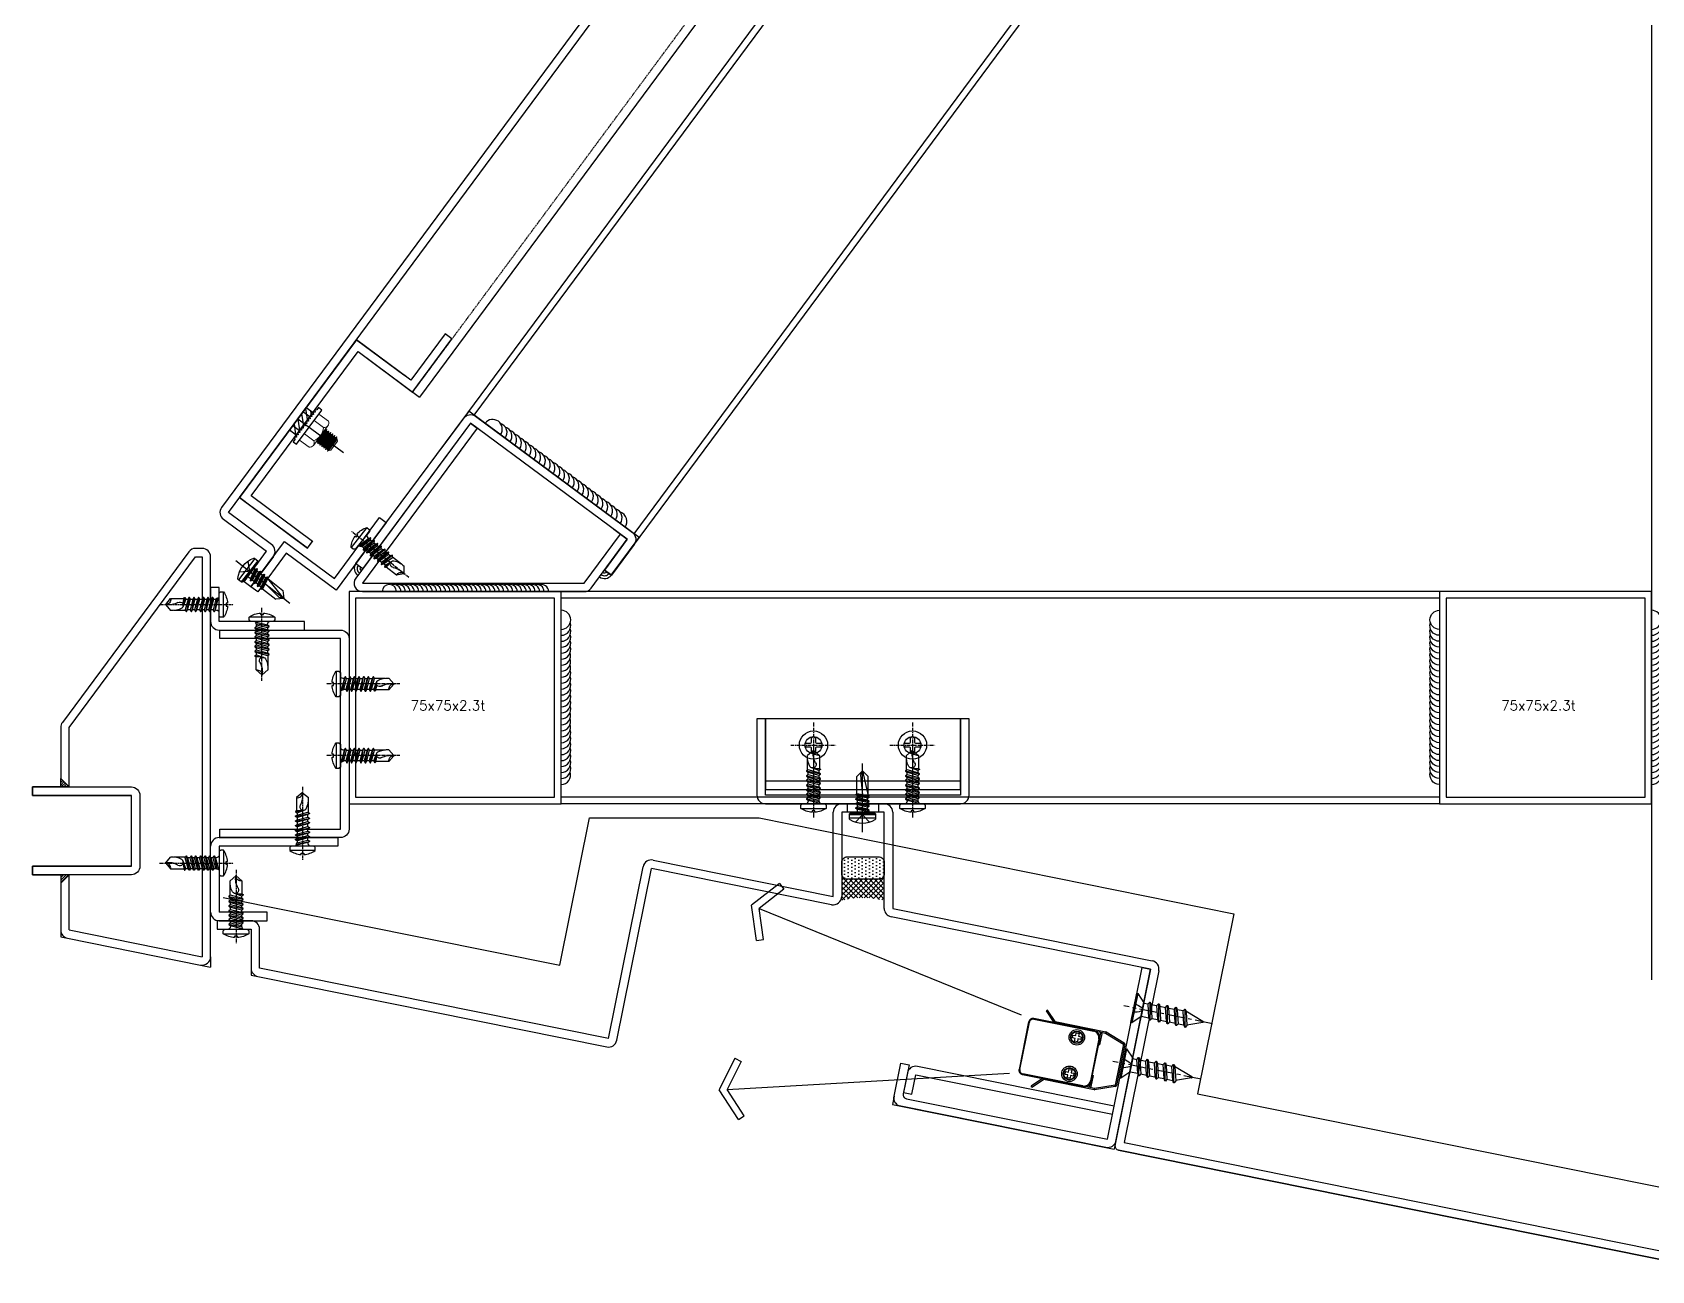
# Model space of a CAD drawing. Extents: x -3378 to 102197, y -3799 to 48702.
# Drawn here: x 83302 to 83874, y 23923 to 24360 of the extents above; entities that cross this region are included whole.
import ezdxf

# ---------------------------------------------------------------- set-up
doc = ezdxf.new("R2010")
doc.units = 0
doc.linetypes.add('CENTER', pattern=[2, 1.25, -0.25, 0.25, -0.25])
doc.linetypes.add('HIDDEN', pattern=[0.375, 0.25, -0.125])
for name, color, linetype in [('11', 11, 'Continuous'), ('24WELD', 55, 'Continuous'), ('3', 3, 'Continuous'), ('4', 4, 'Continuous'), ('6', 6, 'Continuous'), ('7-ALU-0', 4, 'Continuous'), ('ARR', 6, 'Continuous'), ('BCM-DIM', 54, 'Continuous'), ('BCM-draft', 252, 'Continuous'), ('BCM-EXT', 2, 'Continuous'), ('BCM-SIL', 8, 'Continuous'), ('CENTER', 4, 'CENTER'), ('CL', 14, 'CENTER'), ('GM_SECT_15', 15, 'Continuous'), ('LAYER3', 165, 'Continuous'), ('螺絲 固定五金 FASTENERS', 124, 'Continuous'), ('螺絲、螺栓', 4, 'Continuous'), ('視覺模型鋁擠型暫替', 4, 'Continuous'), ('視覺模型鋁擠型暫替-RefEdit0', 4, 'Continuous'), ('金屬面材 METAL PANEL', 2, 'Continuous')]:
    doc.layers.add(name, color=color, linetype=linetype)
doc.layers.add('12', color=3, linetype='Continuous', lineweight=9)
doc.layers.add('不顯示', color=254, linetype='Continuous', plot=False)
doc.styles.add('DIM', font='simplex.shx', dxfattribs={"bigfont": 'chineset.shx'})
pattern_1 = [(45, (-80769.971, -992257.95374), (-0.44194173824, 0.44194173824), [])]

# ---------------------------------------------------------------- blocks, each defined once
blk = doc.blocks.new('A$C19CB1797')
at = {"layer": 'BCM-SIL'}
for p, q in [((8.28, 24.29, 0), (8.28, 0, 0)), ((3.53, 19.39, 0), (13.03, 19.39, 0)), ((3.53, 18.16, 0), (13.03, 18.16, 0)), ((6.49, 17.06, 0), (5.88, 16.71, 0)), ((5.88, 16.71, 0), (10.68, 15.91, 0)), ((5.88, 16.71, 0), (5.88, 16.51, 0)), ((5.88, 16.51, 0), (10.68, 15.72, 0)), ((5.88, 16.51, 0), (6.49, 16.16, 0)), ((6.49, 15.47, 0), (5.88, 15.12, 0)), ((5.88, 15.12, 0), (10.68, 14.32, 0)), ((5.88, 15.12, 0), (5.88, 14.92, 0)), ((5.88, 14.92, 0), (10.68, 14.13, 0)), ((5.88, 14.92, 0), (6.49, 14.57, 0)), ((6.49, 13.88, 0), (5.88, 13.53, 0)), ((5.88, 13.53, 0), (10.68, 12.74, 0)), ((5.88, 13.53, 0), (5.88, 13.33, 0)), ((5.88, 13.33, 0), (10.68, 12.54, 0)), ((5.88, 13.33, 0), (6.49, 12.98, 0)), ((6.49, 12.3, 0), (5.88, 11.94, 0)), ((5.88, 11.94, 0), (10.68, 11.15, 0)), ((5.88, 11.94, 0), (5.88, 11.75, 0)), ((5.88, 11.75, 0), (10.68, 10.95, 0)), ((5.88, 11.75, 0), (6.28, 11.52, 0)), ((8.28, 2.66, 0), (6.28, 11.52, 0)), ((6.28, 11.52, 0), (6.28, 4.66, 0)), ((6.28, 11.52, 0), (10.28, 10.72, 0)), ((6.49, 17.06, 0), (10.07, 16.26, 0)), ((6.49, 16.16, 0), (10.07, 15.36, 0)), ((6.49, 16.16, 0), (6.49, 15.47, 0)), ((6.49, 15.47, 0), (10.07, 14.68, 0)), ((6.49, 14.57, 0), (10.07, 13.78, 0)), ((6.49, 14.57, 0), (6.49, 13.88, 0)), ((6.49, 13.88, 0), (10.07, 13.09, 0)), ((6.49, 12.98, 0), (10.07, 12.19, 0)), ((6.49, 12.98, 0), (6.49, 12.3, 0)), ((6.49, 12.3, 0), (10.07, 11.5, 0)), ((10.07, 17.06, 0), (10.07, 16.26, 0)), ((10.07, 17.06, 0), (10.07, 16.26, 0)), ((10.07, 16.26, 0), (10.68, 15.91, 0)), ((10.68, 15.72, 0), (10.07, 15.36, 0)), ((10.07, 15.36, 0), (10.07, 14.68, 0)), ((10.07, 14.68, 0), (10.68, 14.32, 0)), ((10.68, 14.13, 0), (10.07, 13.78, 0)), ((10.07, 13.78, 0), (10.07, 13.09, 0)), ((10.07, 13.09, 0), (10.68, 12.74, 0)), ((10.68, 12.54, 0), (10.07, 12.19, 0)), ((10.07, 12.19, 0), (10.07, 11.5, 0)), ((10.07, 11.5, 0), (10.68, 11.15, 0)), ((10.68, 15.91, 0), (10.68, 15.72, 0)), ((10.68, 14.32, 0), (10.68, 14.13, 0)), ((10.68, 12.74, 0), (10.68, 12.54, 0)), ((9.03, 4.16, 0), (8.28, 11.12, 0)), ((10.68, 10.95, 0), (10.28, 10.72, 0)), ((10.28, 10.72, 0), (10.28, 4.66, 0)), ((10.68, 11.15, 0), (10.68, 10.95, 0)), ((6.28, 4.66, 0), (8.28, 2.66, 0)), ((8.28, 2.66, 0), (10.28, 4.66, 0)), ((8.28, 2.66, 0), (9.03, 4.16, 0))]:
    blk.add_line(p, q, dxfattribs=at)
at = {"layer": 'BCM-SIL', "elevation": 0}
blk.add_lwpolyline([(12.8, 19.81, 0.297439), (3.75, 19.81, 0.253368), (3.53, 19.39), (3.53, 18.16, 0.414214), (4.03, 17.66), (12.53, 17.66, 0.414214), (13.03, 18.16), (13.03, 19.39, 0.253368)], format="xyb", close=True, dxfattribs=at)
at = {"layer": 'BCM-SIL', "ltscale": 0.1, "elevation": 0}
blk.add_lwpolyline([(5.78, 20.77), (7.8, 18.64, 0.205918), (8.28, 18.43, 0.205918), (8.75, 18.64), (10.78, 20.77)], format="xyb", dxfattribs=at)
at = {"layer": 'BCM-SIL'}
for centre, start, end in [((5.89, 17.06, 0), 0, 90), ((10.67, 17.06, 0), 90, 180)]:
    blk.add_arc(centre, 0.6, start, end, dxfattribs=at)
blk = doc.blocks.new('A$C19b21843')
at = {"layer": '11'}
blk.add_lwpolyline([(3.5, 4), (3, 3.5), (3.5, 3), (3, 2.5), (3.5, 2), (3, 1.5), (3.5, 1), (3.5, 0), (5, 0), (5, 15), (3.5, 15), (3.5, 14), (3, 13.5), (3.5, 13), (3, 12.5), (3.5, 12), (3, 11.5), (3.5, 11), (3, 10.5), (3.5, 10), (3, 9.5), (3.5, 9), (3, 8.5), (3.5, 8), (3, 7.5), (3.5, 7), (3, 6.5), (3.5, 6), (3, 5.5), (3.5, 5), (3, 4.5)], close=True, dxfattribs=at)
at = {"layer": '12'}
for p, q in [((5, 13.25), (9.17, 13.25)), ((10, 11.81), (10, 3.19)), ((9.17, 10.37), (5, 10.37)), ((10, 10.03), (10.19, 10.03)), ((10.46, 10.5), (10.89, 4.57)), ((10.73, 10.03), (11.06, 10.03)), ((11.34, 10.5), (11.77, 4.57)), ((11.61, 10.03), (11.94, 10.03)), ((12.21, 10.5), (12.64, 4.57)), ((12.48, 10.03), (12.81, 10.03)), ((13.09, 10.5), (13.52, 4.57)), ((13.36, 10.03), (13.69, 10.03)), ((13.96, 10.5), (14.39, 4.57)), ((14.23, 10.03), (14.56, 10.03)), ((14.84, 10.5), (15.27, 4.57)), ((9.17, 4.63), (5, 4.63)), ((9.17, 1.75), (5, 1.75)), ((10, 4.95), (10.02, 4.57)), ((10.62, 4.97), (10.25, 4.97)), ((11.5, 4.97), (11.13, 4.97)), ((12.38, 4.97), (12, 4.97)), ((13.25, 4.97), (12.88, 4.97)), ((14.12, 4.97), (13.75, 4.97)), ((15, 4.97), (14.63, 4.97))]:
    blk.add_line(p, q, dxfattribs=at)
for points in [[(10, 4.59), (10.02, 4.57), (10.25, 4.97), (10, 8.4)], [(15.11, 10.03), (15.47, 10.03), (15.47, 5.41)], [(15.47, 10.03), (16, 9.5), (16, 5.5), (15.5, 5)]]:
    blk.add_lwpolyline(points, dxfattribs=at)
for points in [[(10.73, 10.03), (10.46, 10.5), (10.19, 10.03), (10.62, 4.97), (10.89, 4.57), (11.13, 4.97)], [(11.61, 10.03), (11.34, 10.5), (11.06, 10.03), (11.5, 4.97), (11.77, 4.57), (12, 4.97)], [(12.48, 10.03), (12.21, 10.5), (11.94, 10.03), (12.38, 4.97), (12.64, 4.57), (12.88, 4.97)], [(13.36, 10.03), (13.09, 10.5), (12.81, 10.03), (13.25, 4.97), (13.52, 4.57), (13.75, 4.97)], [(14.23, 10.03), (13.96, 10.5), (13.69, 10.03), (14.12, 4.97), (14.39, 4.57), (14.63, 4.97)], [(15.11, 10.03), (14.84, 10.5), (14.56, 10.03), (15, 4.97), (15.27, 4.57), (15.5, 4.97)]]:
    blk.add_lwpolyline(points, close=True, dxfattribs=at)
for centre, radius, start, end in [((8.34, 11.81), 1.66, 300, 60), ((4.63, 7.5), 5.37, 327.686, 32.314), ((8.34, 3.19), 1.66, 300, 60)]:
    blk.add_arc(centre, radius, start, end, dxfattribs=at)
at = {"layer": '3'}
for p, q in [((0, 12.01), (3.25, 8.75)), ((1.77, 12.5), (3.38, 10.88)), ((3, 10.5), (0, 10.5)), ((0, 9.74), (3.12, 6.62)), ((0, 7.48), (3.49, 3.99)), ((0, 5.22), (2.72, 2.5)), ((0, 4.5), (3, 4.5)), ((0, 2.96), (0.46, 2.5))]:
    blk.add_line(p, q, dxfattribs=at)
at = {"layer": '4'}
blk.add_line((0, 7.5), (20, 7.5), dxfattribs=at)
at = {"layer": '6'}
blk.add_lwpolyline([(0, 12.5), (3, 12.5), (3.5, 12), (3, 11.5), (3.5, 11), (3, 10.5), (3.5, 10), (3, 9.5), (3.5, 9), (3, 8.5), (3.5, 8), (3, 7.5), (3.5, 7), (3, 6.5), (3.5, 6), (3, 5.5), (3.5, 5), (3, 4.5), (3.5, 4), (3, 3.5), (3.5, 3), (3, 2.5), (0, 2.5)], close=True, dxfattribs=at)
blk = doc.blocks.new('梯形固定件')
at = {"layer": '視覺模型鋁擠型暫替', "linetype": 'Continuous'}
for p, q in [((44.13, 59.58), (46.54, 57.8)), ((3.64, 9.96), (6.05, 8.17))]:
    blk.add_line(p, q, dxfattribs=at)
at = {"layer": '視覺模型鋁擠型暫替', "color": 7, "linetype": 'Continuous'}
for centre, radius, start, end in [((6.05, 8.17), 3, 143.4284, 233.473), ((6.05, 8.17), 2, 143.4284, 233.4731), ((6.05, 8.17), 1, 143.4284, 233.4735), ((91.52, 7.63), 3, 233.4654, 323.51), ((91.52, 7.63), 2, 233.4653, 323.51), ((91.52, 7.63), 1, 233.465, 323.51)]:
    blk.add_arc(centre, radius, start, end, dxfattribs=at)
at = {"layer": '視覺模型鋁擠型暫替', "linetype": 'Continuous'}
for radius, start in [(1, 53.472), (3, 53.4725)]:
    blk.add_arc((6.05, 8.17), radius, start, 53.4729, dxfattribs=at)
at = {"layer": '金屬面材 METAL PANEL', "linetype": 'Continuous'}
for points in [[(44.13, 59.58), (3.54, 4.79, 0.61597), (5.96, 0), (84.35, 0, 0.237647), (86.76, 1.21), (99.58, 18.51)], [(3.64, 9.96), (41.72, 61.37, -0.414214), (45.92, 61.99), (101.36, 20.92, -0.414231), (101.99, 16.72), (93.93, 5.85), (91.52, 7.63), (99.58, 18.51), (44.13, 59.58), (6.05, 8.18)]]:
    blk.add_lwpolyline(points, format="xyb", dxfattribs=at)
blk.add_lwpolyline([(46.54, 57.79), (5.96, 3), (84.35, 3), (97.16, 20.3), (99.58, 18.51)], dxfattribs=at)
blk = doc.blocks.new('*u927')
at = {"layer": 'CENTER', "color": 0, "ltscale": 5}
blk.add_line((28.28, 0), (-3.62, 0), dxfattribs=at)
at = {"layer": '螺絲、螺栓', "color": 0, "linetype": 'ByBlock', "ltscale": 0.2}
for p, q in [((0.3, 5.3), (0.3, -5.3)), ((3.1, 2.5), (3.1, -2.5)), ((3.1, 2.39), (4.64, 2.39)), ((5.08, 3.15), (6.34, -3.15)), ((5.7, 2.39), (7.79, 2.39)), ((8.23, 3.15), (9.49, -3.15)), ((8.85, 2.39), (10.94, 2.39)), ((11.38, 3.15), (12.64, -3.15)), ((12, 2.39), (14.09, 2.39)), ((14.53, 3.15), (15.79, -3.15)), ((17.24, 2.39), (15.15, 2.39)), ((17.68, 3.15), (18.94, -3.15)), ((18.17, 2.61), (24.84, 0.24)), ((3.1, -2.39), (5.9, -2.39)), ((6.96, -2.39), (9.05, -2.39)), ((10.11, -2.39), (12.2, -2.39)), ((13.26, -2.39), (15.35, -2.39)), ((16.41, -2.39), (18.5, -2.39)), ((24.84, -0.23), (19.52, -2.25))]:
    blk.add_line(p, q, dxfattribs=at)
blk.add_lwpolyline([(3.1, -2.5), (0.3, -5.3), (0, -5.3), (0, 5.3), (0.3, 5.3), (3.1, 2.5)], dxfattribs=at)
blk.add_lwpolyline([(0, 1.61, -0.048054), (2.67, 0.68, -0.292428), (3.1, 0, -0.292428), (2.67, -0.68, -0.048054), (0, -1.61, -0.048054)], format="xyb", dxfattribs=at)
for points in [[(6.34, -3.15), (5.9, -2.39), (4.64, 2.39), (5.08, 3.15), (5.27, 3.15), (5.7, 2.39), (6.96, -2.39), (6.53, -3.15)], [(9.49, -3.15), (9.05, -2.39), (7.79, 2.39), (8.23, 3.15), (8.42, 3.15), (8.85, 2.39), (10.11, -2.39), (9.68, -3.15)], [(12.64, -3.15), (12.2, -2.39), (10.94, 2.39), (11.38, 3.15), (11.57, 3.15), (12, 2.39), (13.26, -2.39), (12.83, -3.15)], [(15.79, -3.15), (15.35, -2.39), (14.09, 2.39), (14.53, 3.15), (14.72, 3.15), (15.15, 2.39), (16.41, -2.39), (15.98, -3.15)], [(18.94, -3.15), (18.5, -2.39), (17.24, 2.39), (17.68, 3.15), (17.87, 3.15), (18.3, 2.39), (19.56, -2.39), (19.13, -3.15)]]:
    blk.add_lwpolyline(points, close=True, dxfattribs=at)
blk.add_arc((24.75, 0), 0.252, 292.1627, 69.4623, dxfattribs=at)
blk = doc.blocks.new('*U929')
blk.add_blockref('*u927', (0, 0))
blk = doc.blocks.new('燈座')
for p, q in [((-78.77, 14.27), (-79.2, 11.3)), ((-79.16, 11.3), (0, 0)), ((0.42, 2.97, 0), (0, 0))]:
    blk.add_line(p, q)
at = {"layer": '金屬面材 METAL PANEL', "linetype": 'Continuous'}
for points in [[(9.18, 64.35), (0.42, 2.97, -0.414214), (-2.97, 0.42), (-76.23, 10.88, -0.414214), (-78.77, 14.27), (-77.08, 26.15), (-74.11, 25.73), (-75.59, 15.33, 0.414214), (-74.32, 13.64), (-2.55, 3.39), (6.21, 64.77)], [(-72.55, 15.4), (-71.56, 22.33), (-1.27, 12.3), (-0.85, 15.27), (-71.14, 25.3, 0.414214), (-74.53, 22.76), (-75.52, 15.83)]]:
    blk.add_lwpolyline(points, format="xyb", close=True, dxfattribs=at)
at = {"layer": '螺絲 固定五金 FASTENERS', "rotation": 351.8790730473864}
for p in [(4.14, 50.28, 0), (1.32, 30.48, 0)]:
    blk.add_blockref('*U929', p, dxfattribs=at)
blk = doc.blocks.new('*U35')
blk.add_lwpolyline([(1.22, 0.68), (2.48, 0.68, -0.398336), (3.02, 0.16, -0.027263), (3.02, -0.16, -0.398336), (2.48, -0.68), (1.22, -0.68, 0.414214), (0.68, -1.22), (0.68, -2.48, -0.398336), (0.16, -3.02, -0.027263), (-0.16, -3.02, -0.398336), (-0.68, -2.48), (-0.68, -1.22, 0.414214), (-1.22, -0.68), (-2.48, -0.68, -0.398336), (-3.02, -0.16, -0.027263), (-3.02, 0.16, -0.398336), (-2.48, 0.68), (-1.22, 0.68, 0.414214), (-0.68, 1.22), (-0.68, 2.48, -0.398336), (-0.16, 3.02, -0.027263), (0.16, 3.02, -0.398336), (0.68, 2.48), (0.68, 1.22, 0.414214)], format="xyb", close=True)
blk.add_circle((0, 0), 5)
at = {"layer": 'CL'}
for p, q in [((0, 8.04), (0, -8.04)), ((-8.04, 0), (8.04, 0))]:
    blk.add_line(p, q, dxfattribs=at)
blk = doc.blocks.new('圓孔6mm')
at = {"layer": '視覺模型鋁擠型暫替', "color": 6, "linetype": 'Continuous'}
blk.add_circle((0, 0), 3, dxfattribs=at)
at = {"layer": 'BCM-draft'}
blk.add_blockref('*U35', (0, 0), dxfattribs=at)
blk = doc.blocks.new('A$C20AE7E0D')
at = {"layer": 'ARR', "color": 0, "linetype": 'CENTER', "ltscale": 0.87}
blk.add_line((21, 0), (-5.1, 0), dxfattribs=at)
at = {"layer": 'ARR', "color": 0, "linetype": 'ByBlock', "ltscale": 0.3}
for p, q in [((-1.61, -4.5), (-1.61, 4.5)), ((0.5, 2.24), (1.14, 1.9)), ((0.72, 2.13), (1.65, -2.5)), ((1.89, 1.9), (1.14, 1.9)), ((2.24, 2.5), (3.24, -2.5)), ((3.48, 1.9), (2.73, 1.9)), ((3.83, 2.5), (4.83, -2.5)), ((5.07, 1.9), (4.32, 1.9)), ((5.42, 2.5), (6.42, -2.5)), ((6.81, 1.9), (5.91, 1.9)), ((7.16, 2.5), (8.16, -2.5)), ((8.4, 1.9), (7.65, 1.9)), ((8.75, 2.5), (9.75, -2.5)), ((10.14, 1.9), (9.24, 1.9)), ((10.49, 2.5), (11.49, -2.5)), ((11.73, 1.9), (10.98, 1.9)), ((12.08, 2.5), (12.7, -0.6)), ((17.12, 2.1), (12.46, 2.1)), ((18.83, 0.06), (17.12, 2.1)), ((18.83, 0.06), (18.95, 0.06)), ((19, -0.01), (19, 0.01)), ((2.14, -1.9), (2.89, -1.9)), ((3.73, -1.9), (4.48, -1.9)), ((5.32, -1.9), (6.07, -1.9)), ((6.91, -1.9), (7.81, -1.9)), ((8.65, -1.9), (9.4, -1.9)), ((10.24, -1.9), (11.14, -1.9)), ((11.87, -2.1), (15.91, -2.1)), ((18.83, -0.06), (17.12, -2.1)), ((18.83, -0.06), (18.95, -0.06))]:
    blk.add_line(p, q, dxfattribs=at)
blk.add_lwpolyline([(-2.98, -0.5, 0.134476), (-1.61, -4.5), (-0.58, -4.5, 0.198912), (-0.44, -4.44), (-0.06, -4.06, 0.198912), (0, -3.92), (0, 3.92, 0.198912), (-0.06, 4.06), (-0.44, 4.44, 0.198912), (-0.58, 4.5), (-1.61, 4.5, 0.134562), (-2.98, 0.5), (-2.48, 0.5), (-2.48, -0.5), (-2.98, -0.5)], format="xyb", dxfattribs=at)
blk.add_lwpolyline([(1.14, 1.9), (2.14, -1.9), (1.8, -2.5), (1.65, -2.5), (1.3, -1.9), (0.3, 1.9), (0.5, 2.24)], dxfattribs=at)
for points in [[(3.24, -2.5), (2.89, -1.9), (1.89, 1.9), (2.24, 2.5), (2.39, 2.5), (2.73, 1.9), (3.73, -1.9), (3.39, -2.5)], [(4.83, -2.5), (4.48, -1.9), (3.48, 1.9), (3.83, 2.5), (3.98, 2.5), (4.32, 1.9), (5.32, -1.9), (4.98, -2.5)], [(6.42, -2.5), (6.07, -1.9), (5.07, 1.9), (5.42, 2.5), (5.57, 2.5), (5.91, 1.9), (6.91, -1.9), (6.57, -2.5)], [(8.16, -2.5), (7.81, -1.9), (6.81, 1.9), (7.16, 2.5), (7.31, 2.5), (7.65, 1.9), (8.65, -1.9), (8.31, -2.5)], [(9.75, -2.5), (9.4, -1.9), (8.4, 1.9), (8.75, 2.5), (8.9, 2.5), (9.24, 1.9), (10.24, -1.9), (9.9, -2.5)], [(11.49, -2.5), (11.14, -1.9), (10.14, 1.9), (10.49, 2.5), (10.64, 2.5), (10.98, 1.9), (11.98, -1.9), (11.64, -2.5)], [(12.08, 2.5), (11.73, 1.9), (12.7, -0.6), (12.46, 2.1), (12.23, 2.5)]]:
    blk.add_lwpolyline(points, close=True, dxfattribs=at)
for centre, radius, start, end in [((0.67, 3.07), 0.874, 220.3388, 257.7802), ((13.86, -0.29), 1.2, 56.152, 236.152), ((17.85, 6.88), 7.01, 241.6458, 278.008), ((18.9, 1.75), 1.82, 168.8617, 267.6865), ((18.95, 0.01), 0.05, 0, 90), ((1.17, -3.34), 1.44, 84.7312, 144.22), ((16.52, 4.88), 7.01, 241.6458, 274.9541), ((18.95, -0.01), 0.05, 270, 0)]:
    blk.add_arc(centre, radius, start, end, dxfattribs=at)
blk = doc.blocks.new('*U77')
at = {"color": 0, "linetype": 'ByBlock'}
blk.add_blockref('A$C20AE7E0D', (0, 0), dxfattribs=at)
blk = doc.blocks.new('4t托架')
at = {"layer": '視覺模型鋁擠型暫替', "color": 6, "linetype": 'Continuous'}
blk.add_line((-0.7, -22), (-69.7, -22), dxfattribs=at)
at = {"layer": '視覺模型鋁擠型暫替', "color": 6, "linetype": 'Continuous', "elevation": 0}
blk.add_lwpolyline([(-69.7, -25), (-0.7, -25), (-0.7, 0), (-69.7, 0)], close=True, dxfattribs=at)
at = {"layer": '金屬面材 METAL PANEL', "linetype": 'Continuous', "elevation": 0}
blk.add_lwpolyline([(-69.7, 0), (-72.7, 0), (-72.7, -27, 0.414214), (-69.7, -30), (-0.7, -30, 0.414214), (2.3, -27), (2.3, 0), (-0.7, 0), (-0.7, -27), (-69.7, -27)], format="xyb", close=True, dxfattribs=at)
at = {"layer": '螺絲 固定五金 FASTENERS', "xscale": -1, "rotation": 270}
for p in [(-52.7, -30), (-17.7, -30)]:
    blk.add_blockref('*U77', p, dxfattribs=at)
at = {"layer": '視覺模型鋁擠型暫替', "linetype": 'Continuous'}
for p in [(-52.7, -9.26), (-17.7, -9.26)]:
    blk.add_blockref('圓孔6mm', p, dxfattribs=at)
blk = doc.blocks.new('箭頭2')
at = {"layer": 'LAYER3', "ltscale": 10}
for p, q in [((-21.7, -12.5), (0, 0)), ((21.7, -12.5), (0, 0)), ((-19.2, -16.8), (0, -5.8)), ((19.2, -16.8), (0, -5.8)), ((0, -5.8), (0, -205.8)), ((-21.7, -12.5), (-19.2, -16.8)), ((21.7, -12.5), (19.2, -16.8))]:
    blk.add_line(p, q, dxfattribs=at)
blk = doc.blocks.new('L1燈具')
at = {"color": 133, "linetype": 'Continuous'}
for p, q in [((-26.94, 17.91), (-27.33, 17.61)), ((-27.33, 17.61), (-24.4, 13.7)), ((-24, 14), (-26.94, 17.91)), ((-24, 14), (-5.92, 11.42)), ((-9.83, 11.47), (-5.99, 10.93)), ((-8.34, 6.76), (-7.85, 6.69)), ((-7.78, 10.68), (-8.05, 8.75)), ((-7.29, 10.61), (-7.85, 6.69)), ((-5.99, 10.93), (0.56, 7.42)), ((-5.76, 11.36), (0.79, 7.86)), ((0.56, 7.42), (-1.54, -7.28)), ((1.05, 7.35), (-1.05, -7.35)), ((-9.97, -8.15), (-9.41, -4.23)), ((-9.9, -4.16), (-9.41, -4.23)), ((-27.26, -6.33), (-31.17, -9.26)), ((-30.87, -9.66), (-31.17, -9.26)), ((-30.87, -9.66), (-26.96, -6.72)), ((-8.88, -9.3), (-26.96, -6.72)), ((-8.81, -8.81), (-12.64, -8.27)), ((-10.46, -8.08), (-10.18, -6.15)), ((-1.54, -7.28), (-8.81, -8.81)), ((-1.44, -7.77), (-8.71, -9.3))]:
    blk.add_line(p, q, dxfattribs=at)
at = {"color": 53}
for p, q in [((-33.28, 13.37), (-35.71, -3.65)), ((-10.1, 11.58), (-31.58, 14.64)), ((-10.13, -6.29), (-7.98, 8.75)), ((-34.43, -5.35), (-12.96, -8.41))]:
    blk.add_line(p, q, dxfattribs=at)
at = {"color": 165}
for p, q in [((-35.67, -3.63), (-33.25, 13.34)), ((-35.48, -3.66), (-33.06, 13.31)), ((-33.28, 13.37), (-33.22, 13.62)), ((-33.28, 13.37), (-33.28, 13.37)), ((-33.25, 13.34), (-33.28, 13.37)), ((-33.06, 13.31), (-33.25, 13.34)), ((-33.22, 13.62), (-33.1, 13.9)), ((-33.1, 13.9), (-32.92, 14.15)), ((-31.59, 14.41), (-31.56, 14.61)), ((-31.59, 14.41), (-10.16, 11.36)), ((-31.56, 14.61), (-31.58, 14.64)), ((-31.58, 14.64), (-31.58, 14.64)), ((-31.56, 14.61), (-10.14, 11.55)), ((-10.16, 11.36), (-10.14, 11.55)), ((-10.14, 11.55), (-10.1, 11.58)), ((-10.1, 11.58), (-10.1, 11.58)), ((-17.58, 8.59), (-17.44, 9.58)), ((-16.59, 8.45), (-17.58, 8.59)), ((-17.44, 9.58), (-16.45, 9.44)), ((-16.73, 7.46), (-16.59, 8.45)), ((-15.74, 7.32), (-16.73, 7.46)), ((-16.45, 9.44), (-16.31, 10.43)), ((-16.31, 10.43), (-15.32, 10.29)), ((-15.6, 8.31), (-15.74, 7.32)), ((-14.61, 8.17), (-15.6, 8.31)), ((-15.32, 10.29), (-15.46, 9.3)), ((-15.46, 9.3), (-14.47, 9.16)), ((-14.47, 9.16), (-14.61, 8.17)), ((-8.21, 8.75), (-10.35, -6.23)), ((-8.01, 8.73), (-10.15, -6.26)), ((-10.1, -6.1), (-8.01, 8.55)), ((-8.21, 8.75), (-8.01, 8.73)), ((-8.01, 8.73), (-7.98, 8.75)), ((-7.98, 8.75), (-7.98, 8.75)), ((-35.72, -3.9), (-35.71, -3.65)), ((-35.68, -4.21), (-35.72, -3.9)), ((-35.67, -3.63), (-35.71, -3.65)), ((-35.71, -3.65), (-35.71, -3.65)), ((-35.58, -4.5), (-35.68, -4.21)), ((-35.48, -3.66), (-35.67, -3.63)), ((-34.4, -5.32), (-34.43, -5.35)), ((-34.43, -5.35), (-34.43, -5.35)), ((-34.37, -5.13), (-34.4, -5.32)), ((-12.98, -8.38), (-34.4, -5.32)), ((-12.95, -8.18), (-34.37, -5.13)), ((-19.44, -4.45), (-19.3, -3.46)), ((-18.45, -4.59), (-19.44, -4.45)), ((-19.3, -3.46), (-18.31, -3.6)), ((-18.59, -5.58), (-18.45, -4.59)), ((-17.6, -5.72), (-18.59, -5.58)), ((-18.31, -3.6), (-18.17, -2.61)), ((-18.17, -2.61), (-17.18, -2.75)), ((-17.46, -4.73), (-17.6, -5.72)), ((-16.47, -4.87), (-17.46, -4.73)), ((-17.18, -2.75), (-17.32, -3.74)), ((-17.32, -3.74), (-16.33, -3.88)), ((-16.33, -3.88), (-16.47, -4.87)), ((-12.95, -8.18), (-12.98, -8.38)), ((-12.98, -8.38), (-12.96, -8.41)), ((-12.96, -8.41), (-12.96, -8.41)), ((-10.35, -6.23), (-10.15, -6.26)), ((-10.15, -6.26), (-10.13, -6.29)), ((-10.13, -6.29), (-10.13, -6.29))]:
    blk.add_line(p, q, dxfattribs=at)
at = {"color": 165, "linetype": 'Continuous'}
for p, q in [((-24, 14), (-24.4, 13.7)), ((-24, 14), (-24.25, 13.57)), ((-24, 14), (-24.07, 13.54)), ((-8.29, 8.76), (-8.09, 8.73)), ((-8.09, 8.73), (-8.06, 8.75)), ((-8.06, 8.72), (-7.57, 8.65)), ((-7.73, 11.17), (-7.88, 11.06)), ((-7.29, 10.61), (-7.78, 10.68)), ((-5.92, 11.42), (-5.99, 10.93)), ((-5.76, 11.36), (-5.99, 10.93)), ((0.79, 7.86), (0.56, 7.42)), ((1.05, 7.35), (0.56, 7.42)), ((-26.96, -6.72), (-27.26, -6.33)), ((-26.96, -6.72), (-27.08, -6.24)), ((-26.96, -6.72), (-26.89, -6.26)), ((-10.55, -8.56), (-10.66, -8.41)), ((-9.97, -8.15), (-10.46, -8.08)), ((-10.4, -6.09), (-10.21, -6.12)), ((-10.21, -6.12), (-10.19, -6.15)), ((-10.18, -6.12), (-9.69, -6.19)), ((-8.88, -9.3), (-8.81, -8.81)), ((-8.71, -9.3), (-8.81, -8.81)), ((-1.44, -7.77), (-1.54, -7.28)), ((-1.05, -7.35), (-1.54, -7.28))]:
    blk.add_line(p, q, dxfattribs=at)
at = {"color": 165}
for points in [[(-32.92, 14.15), (-32.69, 14.36), (-32.43, 14.52), (-32.13, 14.62), (-31.83, 14.66), (-31.58, 14.64)], [(-10.1, 11.58), (-9.67, 11.47), (-9.21, 11.27), (-8.8, 10.97), (-8.46, 10.6), (-8.2, 10.17), (-8.03, 9.69), (-7.96, 9.2), (-7.98, 8.75)], [(-34.43, -5.35), (-34.68, -5.29), (-34.96, -5.17), (-35.21, -4.99), (-35.42, -4.76), (-35.58, -4.5)], [(-10.13, -6.29), (-10.23, -6.73), (-10.44, -7.19), (-10.73, -7.6), (-11.11, -7.94), (-11.54, -8.2), (-12.01, -8.37), (-12.51, -8.44), (-12.96, -8.41)]]:
    blk.add_lwpolyline(points, dxfattribs=at)
for centre, radius in [((-16.02, 8.87), 2.75), ((-16.02, 8.87), 2.22), ((-16.02, 8.87), 2.02), ((-17.88, -4.16), 2.75), ((-17.88, -4.16), 2.22), ((-17.88, -4.16), 2.02)]:
    blk.add_circle(centre, radius, dxfattribs=at)
at = {"color": 53}
for centre, radius, start, end in [((-31.79, 13.16), 1.5, 161.4104, 171.8638), ((-31.79, 13.16), 1.5, 154.4888, 160.6308), ((-31.8, 13.16), 1.5, 160.6339, 161.4066), ((-31.79, 13.16), 1.5, 149.8758, 154.4914), ((-31.8, 13.16), 1.5, 149.377, 149.8746), ((-31.79, 13.16), 1.5, 142.1037, 149.3733), ((-31.79, 13.16), 1.5, 138.3486, 142.1061), ((-31.79, 13.16), 1.5, 126.8408, 138.124), ((-31.8, 13.16), 1.49, 138.1289, 138.347), ((-31.79, 13.16), 1.5, 124.8888, 126.8362), ((-31.79, 13.16), 1.5, 115.3042, 124.8946), ((-31.79, 13.16), 1.5, 98.9944, 115.3019), ((-31.79, 13.16), 1.5, 92.2511, 99.0004), ((-31.79, 13.15), 1.5, 81.8917, 92.2467), ((-10.46, 9.1), 2.5, 351.8768, 81.8806), ((-34.22, -3.86), 1.5, 171.8917, 182.2467), ((-34.23, -3.86), 1.5, 182.2507, 183.1237), ((-34.22, -3.86), 1.5, 183.1268, 188.9969), ((-34.22, -3.86), 1.5, 188.9944, 193.7783), ((-34.22, -3.86), 1.5, 193.7795, 194.3812), ((-34.22, -3.86), 1.5, 194.3847, 201.086), ((-34.22, -3.86), 1.5, 201.0832, 205.3019), ((-34.23, -3.87), 1.49, 205.3038, 205.6292), ((-34.22, -3.86), 1.5, 205.6342, 214.8892), ((-34.22, -3.87), 1.5, 214.8888, 216.8362), ((-34.22, -3.86), 1.5, 216.8355, 232.1061), ((-34.22, -3.86), 1.5, 232.0994, 244.4914), ((-34.22, -3.87), 1.5, 244.4852, 251.4062), ((-34.22, -3.86), 1.5, 251.4104, 261.8638), ((-12.6, -5.94), 2.5, 261.8768, 351.8806)]:
    blk.add_arc(centre, radius, start, end, dxfattribs=at)
at = {"color": 165}
for centre, radius, start, end in [((-31.77, 13.13), 1.5, 81.8746, 171.8793), ((-31.77, 13.13), 1.3, 81.8756, 171.8825), ((-10.49, 9.08), 2.5, 351.8768, 81.8806), ((-10.49, 9.08), 2.3, 351.8756, 81.8825), ((-10.58, 8.92), 2.6, 351.8791, 352.9984), ((-34.19, -3.84), 1.5, 171.8746, 261.8793), ((-34.19, -3.84), 1.3, 171.8756, 261.8825), ((-12.63, -5.91), 2.5, 261.8768, 351.8806), ((-12.63, -5.91), 2.3, 261.8756, 351.8825), ((-12.67, -5.73), 2.6, 350.7598, 351.8791)]:
    blk.add_arc(centre, radius, start, end, dxfattribs=at)
at = {"color": 133, "linetype": 'Continuous'}
for centre, radius, start, end in [((-24, 14), 0.495, 216.8791, 239.3791), ((-8.27, 10.75), 0.495, 351.8791, 81.8791), ((-8.27, 10.75), 0.99, 351.8791, 22.3868), ((-5.99, 10.93), 0.495, 61.8791, 81.8791), ((0.56, 7.42), 0.495, 351.8791, 61.8791), ((-26.96, -6.72), 0.495, 101.9693, 126.8791), ((-10.95, -8.01), 0.495, 261.8791, 351.8791), ((-10.95, -8.01), 0.99, 321.3713, 351.8791), ((-8.81, -8.81), 0.495, 261.8791, 281.8791), ((-1.54, -7.28), 0.495, 281.8791, 351.8791)]:
    blk.add_arc(centre, radius, start, end, dxfattribs=at)
at = {"color": 165, "linetype": 'Continuous'}
for centre, start, end in [((-10.63, 8.92), 351.8791, 352.9984), ((-12.7, -5.59), 350.7598, 351.8791)]:
    blk.add_arc(centre, 2.58, start, end, dxfattribs=at)
at = {"layer": 'LAYER3'}
for p, xscale, yscale, zscale, rotation in [((-133.46, 48.95), -0.5, 0.5, 0.5, 71.16989544259621), ((-141.27, -16.89), 0.4999999999999999, 0.4999999999999999, 0.4999999999999999, 96.57220988305077)]:
    blk.add_blockref('箭頭2', p, dxfattribs=dict(at, xscale=xscale, yscale=yscale, zscale=zscale, rotation=rotation))
blk = doc.blocks.new('123')
at = {"layer": '金屬面材 METAL PANEL', "linetype": 'Continuous'}
for p, q in [((-48.96, -38.34), (-48.96, -14.95)), ((-45.96, -11.95), (-3.96, -11.95)), ((-3.96, -14.95), (-45.96, -14.95)), ((-45.96, -14.95), (-45.96, -38.34)), ((-3.96, -11.95), (-3.96, -14.95)), ((-28.96, -38.34), (-45.96, -38.34)), ((-28.96, -41.34), (-28.96, -38.34)), ((-45.96, -41.34), (-28.96, -41.34))]:
    blk.add_line(p, q, dxfattribs=at)
blk.add_lwpolyline([(-48.96, 76.42), (-48.96, 64.42, 0.414214), (-45.96, 61.42), (-15.78, 61.42), (-15.78, 64.42), (-45.96, 64.42), (-45.96, 76.42), (-48.96, 76.42)], format="xyb", dxfattribs=at)
blk.add_lwpolyline([(-45.67, 61.42), (-3, 61.42, -0.414214), (0, 58.42), (0, -8.95, -0.414214), (-3, -11.95), (-45.67, -11.95), (-45.67, -8.95), (-3, -8.95), (-3, 58.42), (-45.67, 58.42)], format="xyb", close=True, dxfattribs=at)
for centre, start, end in [((-45.96, -14.95), 90, 180), ((-45.96, -38.34), 180, 270)]:
    blk.add_arc(centre, 3, start, end, dxfattribs=at)
at = {"layer": '螺絲 固定五金 FASTENERS', "xscale": -1}
blk.add_blockref('*U77', (-45.96, 70.42), dxfattribs=at)
at = {"layer": '螺絲 固定五金 FASTENERS'}
for p, xscale, rotation in [((-30.78, 64.42), -1.000000000000001, 90), ((-3, 42.35), -1, 180), ((-3, 17.03), -1, 180), ((-39.96, -44.34), -1, 270)]:
    blk.add_blockref('*U77', p, dxfattribs=dict(at, xscale=xscale, rotation=rotation))
for p, rotation in [((-16.46, -14.95), 90), ((-45.96, -20.95), 180)]:
    blk.add_blockref('*U77', p, dxfattribs=dict(at, rotation=rotation))
blk = doc.blocks.new('*U294')
for centre, end in [((-4.04, -5.09), 339.82212), ((-2.48, -3.14), 51.61227), ((-8.69, -10.97), 339.82212), ((-7.14, -9.01), 339.82212), ((-5.59, -7.05), 339.82212), ((-14.9, -18.81), 339.82212), ((-13.35, -16.85), 339.82212), ((-11.8, -14.89), 339.82212), ((-10.25, -12.93), 339.82212), ((-19.56, -24.69), 339.82212), ((-18.01, -22.73), 339.82212), ((-16.46, -20.77), 339.82212), ((-25.77, -32.53), 339.82212), ((-24.22, -30.57), 339.82212), ((-22.67, -28.61), 339.82212), ((-21.11, -26.65), 339.82212), ((-30.43, -38.41), 339.82212), ((-28.88, -36.45), 339.82212), ((-27.32, -34.49), 339.82212), ((-35.09, -44.29), 339.82212), ((-33.53, -42.33), 339.82212), ((-31.98, -40.37), 339.82212), ((-41.3, -52.12), 339.82212), ((-39.74, -50.16), 339.82212), ((-38.19, -48.21), 339.82212), ((-36.64, -46.25), 339.82212), ((-42.85, -54.08), 339.82212)]:
    blk.add_arc(centre, 4, 231.61227, end)
blk = doc.blocks.new('*U295')
for centre, end in [((-68.96, 2.24), 286.35291), ((-66.47, 2.15), 286.35291), ((-63.97, 2.07), 286.35291), ((-61.47, 1.99), 286.35291), ((-58.97, 1.91), 286.35291), ((-56.47, 1.83), 286.35291), ((-53.97, 1.75), 286.35291), ((-51.47, 1.67), 286.35291), ((-48.97, 1.59), 286.35291), ((-46.48, 1.51), 286.35291), ((-43.98, 1.43), 286.35291), ((-41.48, 1.34), 286.35291), ((-38.98, 1.26), 286.35291), ((-36.48, 1.18), 286.35291), ((-33.98, 1.1), 286.35291), ((-31.48, 1.02), 286.35291), ((-28.98, 0.94), 286.35291), ((-26.49, 0.86), 286.35291), ((-23.99, 0.78), 286.35291), ((-21.49, 0.7), 286.35291), ((-18.99, 0.62), 286.35291), ((-16.49, 0.53), 286.35291), ((-13.99, 0.45), 286.35291), ((-11.49, 0.37), 286.35291), ((-9, 0.29), 286.35291), ((-6.5, 0.21), 286.35291), ((-4, 0.13), 358.14306)]:
    blk.add_arc(centre, 4, 178.14306, end)
blk = doc.blocks.new('*U318')
for centre, end in [((-68.96, 2.24), 286.35291), ((-66.47, 2.15), 286.35291), ((-63.97, 2.07), 286.35291), ((-61.47, 1.99), 286.35291), ((-58.97, 1.91), 286.35291), ((-56.47, 1.83), 286.35291), ((-53.97, 1.75), 286.35291), ((-51.47, 1.67), 286.35291), ((-48.97, 1.59), 286.35291), ((-46.48, 1.51), 286.35291), ((-43.98, 1.43), 286.35291), ((-41.48, 1.34), 286.35291), ((-38.98, 1.26), 286.35291), ((-36.48, 1.18), 286.35291), ((-33.98, 1.1), 286.35291), ((-31.48, 1.02), 286.35291), ((-28.98, 0.94), 286.35291), ((-26.49, 0.86), 286.35291), ((-23.99, 0.78), 286.35291), ((-21.49, 0.7), 286.35291), ((-18.99, 0.62), 286.35291), ((-16.49, 0.53), 286.35291), ((-13.99, 0.45), 286.35291), ((-11.49, 0.37), 286.35291), ((-9, 0.29), 286.35291), ((-6.5, 0.21), 286.35291), ((-4, 0.13), 358.14306)]:
    blk.add_arc(centre, 4, 178.14306, end)
blk = doc.blocks.new('*U302')
for centre, end in [((-0.29, -9), 16.35291), ((-0.21, -6.5), 16.35291), ((-0.13, -4), 88.14306), ((-0.62, -18.99), 16.35291), ((-0.53, -16.49), 16.35291), ((-0.45, -13.99), 16.35291), ((-0.37, -11.49), 16.35291), ((-0.86, -26.49), 16.35291), ((-0.78, -23.99), 16.35291), ((-0.7, -21.49), 16.35291), ((-1.18, -36.48), 16.35291), ((-1.1, -33.98), 16.35291), ((-1.02, -31.48), 16.35291), ((-0.94, -28.98), 16.35291), ((-1.43, -43.98), 16.35291), ((-1.34, -41.48), 16.35291), ((-1.26, -38.98), 16.35291), ((-1.75, -53.97), 16.35291), ((-1.67, -51.47), 16.35291), ((-1.59, -48.97), 16.35291), ((-1.51, -46.48), 16.35291), ((-2.07, -63.97), 16.35291), ((-1.99, -61.47), 16.35291), ((-1.91, -58.97), 16.35291), ((-1.83, -56.47), 16.35291), ((-2.32, -71.46), 16.35291), ((-2.24, -68.96), 16.35291), ((-2.15, -66.47), 16.35291), ((-2.64, -81.46), 16.35291), ((-2.56, -78.96), 16.35291), ((-2.48, -76.46), 16.35291), ((-2.4, -73.96), 16.35291), ((-2.88, -88.95), 16.35291), ((-2.8, -86.45), 16.35291), ((-2.72, -83.96), 16.35291)]:
    blk.add_arc(centre, 4, 268.14306, end)
blk = doc.blocks.new('75x75x2.3t')
at = {"layer": 'GM_SECT_15'}
for points in [[(0, -75), (75, -75), (75, 0), (0, 0)], [(2.3, -72.7), (72.7, -72.7), (72.7, -2.3), (2.3, -2.3)]]:
    blk.add_lwpolyline(points, close=True, dxfattribs=at)
at = {"layer": '不顯示', "linetype": 'Continuous', "insert": (21.79, -38.48), "char_height": 3.5, "attachment_point": 1, "style": 'DIM'}
blk.add_mtext_dynamic_manual_height_columns('75x75x2.3t', width=3.4858, gutter_width=17.5, heights=[0], dxfattribs=at)
blk = doc.blocks.new('*U303')
for centre, end in [((-68.96, 2.24), 286.35291), ((-66.47, 2.15), 286.35291), ((-63.97, 2.07), 286.35291), ((-61.47, 1.99), 286.35291), ((-58.97, 1.91), 286.35291), ((-56.47, 1.83), 286.35291), ((-53.97, 1.75), 286.35291), ((-51.47, 1.67), 286.35291), ((-48.97, 1.59), 286.35291), ((-46.48, 1.51), 286.35291), ((-43.98, 1.43), 286.35291), ((-41.48, 1.34), 286.35291), ((-38.98, 1.26), 286.35291), ((-36.48, 1.18), 286.35291), ((-33.98, 1.1), 286.35291), ((-31.48, 1.02), 286.35291), ((-28.98, 0.94), 286.35291), ((-26.49, 0.86), 286.35291), ((-23.99, 0.78), 286.35291), ((-21.49, 0.7), 286.35291), ((-18.99, 0.62), 286.35291), ((-16.49, 0.53), 286.35291), ((-13.99, 0.45), 286.35291), ((-11.49, 0.37), 286.35291), ((-9, 0.29), 286.35291), ((-6.5, 0.21), 286.35291), ((-4, 0.13), 358.14306)]:
    blk.add_arc(centre, 4, 178.14306, end)
blk = doc.blocks.new('*U468')
for centre, end in [((-63.45, 32.96), 260.75881), ((-61.23, 31.81), 260.75881), ((-59.01, 30.66), 260.75881), ((-56.79, 29.5), 260.75881), ((-54.58, 28.35), 260.75881), ((-52.36, 27.2), 260.75881), ((-50.14, 26.05), 260.75881), ((-47.92, 24.89), 260.75881), ((-45.7, 23.74), 260.75881), ((-43.48, 22.59), 260.75881), ((-41.26, 21.44), 260.75881), ((-39.05, 20.28), 260.75881), ((-36.83, 19.13), 260.75881), ((-34.61, 17.98), 260.75881), ((-32.39, 16.83), 260.75881), ((-30.17, 15.67), 260.75881), ((-27.95, 14.52), 260.75881), ((-25.73, 13.37), 260.75881), ((-23.52, 12.22), 260.75881), ((-21.3, 11.06), 260.75881), ((-19.08, 9.91), 260.75881), ((-16.86, 8.76), 260.75881), ((-14.64, 7.61), 260.75881), ((-12.42, 6.45), 260.75881), ((-10.21, 5.3), 260.75881), ((-7.99, 4.15), 260.75881), ((-5.77, 3), 260.75881), ((-3.55, 1.84), 332.54896)]:
    blk.add_arc(centre, 4, 152.54896, end)
blk = doc.blocks.new('425424524')
at = {"layer": '視覺模型鋁擠型暫替', "linetype": 'Continuous'}
h = blk.add_hatch(dxfattribs=at)
h.set_pattern_fill('ANSI31', color=1, scale=5)
h.set_pattern_definition(pattern_1)
h.paths.add_polyline_path([(10, 3), (13, 3), (10, 6)])
h = blk.add_hatch(dxfattribs=at)
h.set_pattern_fill('ANSI31', color=1, scale=5)
h.set_pattern_definition(pattern_1)
h.paths.add_polyline_path([(10, -31), (13, -28), (10, -28)])
at = {"layer": '7-ALU-0'}
for p, q in [((60, 0), (60, -25)), ((63, -28), (63, 3))]:
    blk.add_line(p, q, dxfattribs=at)
at = {"layer": 'BCM-EXT', "linetype": 'Continuous'}
for points in [[(10, 3), (0, 3), (0, 0), (10, 0)], [(10, 0), (35, 0)], [(35, -25), (35, 0)], [(10, -25), (0, -25), (0, -28), (10, -28)], [(35, -25), (10, -25)]]:
    blk.add_lwpolyline(points, dxfattribs=at)
at = {"layer": '視覺模型鋁擠型暫替', "color": 1, "linetype": 'Continuous'}
for points in [[(13, 3), (10, 3), (10, 6), (13, 3)], [(13, -28), (10, -28), (10, -31), (13, -28)]]:
    blk.add_lwpolyline(points, dxfattribs=at)
at = {"layer": '視覺模型鋁擠型暫替-RefEdit0'}
for p, q in [((10, -47.52), (10, -49.98)), ((10, -49.98), (12.41, -50.47)), ((63, -57), (63, -60.66)), ((59.41, -59.94), (63, -60.66))]:
    blk.add_line(p, q, dxfattribs=at)
at = {"layer": '金屬面材 METAL PANEL'}
for p, q in [((55.29, 86.15), (10.59, 25.8)), ((60, 87.36), (57.7, 87.36)), ((13, 24.01), (57.7, 84.36)), ((57.7, 84.36), (60, 84.36)), ((60, 84.36), (60, -57)), ((63, -57), (63, 84.36)), ((10, 24.01), (10, 6)), ((13, 3), (13, 24.01)), ((10, 6), (10, 6)), ((10, 6), (10, 6)), ((10, 6), (13, 3)), ((13, -28), (10, -31)), ((13, -47.52), (13, -28)), ((10, -31), (10, -31)), ((10, -31), (10, -31)), ((10, -31), (10, -47.52)), ((12.41, -50.47), (59.41, -59.94)), ((13, -47.52), (60, -57))]:
    blk.add_line(p, q, dxfattribs=at)
blk.add_lwpolyline([(0, 3), (35, 3, -0.414214), (38, 0), (38, -25, -0.414214), (35, -28), (0, -28), (0, -25), (35, -25), (35, 0), (0, 0)], format="xyb", close=True, dxfattribs=at)
for centre, start, end in [((57.7, 84.36), 90, 143.4711), ((60, 84.36), 0, 90), ((13, 24.01), 143.4711, 180), ((13, -47.52), 179.9984, 258.6013), ((60, -57), 258.6013, 0)]:
    blk.add_arc(centre, 3, start, end, dxfattribs=at)

msp = doc.modelspace()

# ---------------------------------------------------------------- hatches: boundary and pattern name
at = {"layer": 'BCM-SIL'}
h = msp.add_hatch(dxfattribs=at)
h.set_pattern_fill('DOTS', color=256, scale=20, angle=90, style=0)
h.set_pattern_definition([(270, (89052.6715, 60212.1075), (-1.25, -0.625), [0, -1.25])])
h.paths.add_polyline_path([(83587.907, 24066.93, -0.4142136), (83589.907, 24068.93), (83600.907, 24068.93, -0.4142136), (83602.907, 24066.93), (83602.907, 24062.945, -0.4142136), (83600.907, 24060.945), (83589.907, 24060.945, -0.4142136), (83587.907, 24062.945)])
h = msp.add_hatch(dxfattribs=at)
h.set_pattern_fill('ANSI37', color=256, scale=10, style=0)
h.set_pattern_definition([(315, (89052.6715, 60212.1075), (-0.883883476, -0.883883476), []), (225, (89052.6715, 60212.1075), (-0.883883476, 0.883883476), [])])
h.paths.add_polyline_path([(83587.907, 24062.945, 0.4142136), (83589.907, 24060.945), (83600.907, 24060.945, 0.4142136), (83602.907, 24062.945), (83602.907, 24053.43, 0.1333333), (83587.907, 24053.43)])

# ---------------------------------------------------------------- linework, layer by layer
at = {"layer": 'BCM-EXT', "color": 8, "linetype": 'HIDDEN'}
msp.add_line((83436.066, 24233.035), (83776.839, 24693.086), dxfattribs=at)
at = {"layer": 'BCM-EXT', "linetype": 'Continuous'}
msp.add_line((83399.041, 24178.015), (83400.946, 24180.586), dxfattribs=at)
for points in [[(83436.066, 24233.035), (83450.088, 24251.964), (83447.678, 24253.75), (83435.562, 24237.395), (83433.069, 24239.242)], [(83399.041, 24178.015), (83377.506, 24193.968), (83377.506, 24193.968), (83374.935, 24195.873), (83416.276, 24251.679), (83433.068, 24239.24)], [(83507.28, 24184.713), (83512.077, 24181.159), (83504.019, 24170.281), (83506.429, 24168.495), (83516.274, 24181.784), (83456.009, 24226.428), (83446.165, 24213.138)]]:
    msp.add_lwpolyline(points, dxfattribs=at)
at = {"layer": 'BCM-SIL', "elevation": 0}
msp.add_lwpolyline([(83600.907, 24060.945), (83589.907, 24060.945, -0.4142136), (83587.907, 24062.945), (83587.907, 24066.93, -0.4142136), (83589.907, 24068.93), (83600.907, 24068.93, -0.4142136), (83602.907, 24066.93), (83602.907, 24062.945, -0.4142136)], format="xyb", close=True, dxfattribs=at)
at = {"layer": 'GM_SECT_15'}
for p, q in [((83786.904, 24673.105), (83446.164, 24213.139)), ((83786.904, 24673.105), (83446.164, 24213.139)), ((83788.062, 24670.806), (83457.808, 24224.988)), ((83874.247, 24608.586, 0), (83874.247, 24098.659, 0)), ((83874.247, 24608.586, 0), (83874.247, 24025.359, 0)), ((83824.682, 24598.106), (83506.429, 24168.495)), ((83824.682, 24598.106), (83506.429, 24168.495)), ((83823.524, 24600.406), (83514.376, 24183.087)), ((83799.247, 24162.649, 0), (83488.69, 24162.649)), ((83799.247, 24160.349, 0), (83488.69, 24160.349)), ((83799.247, 24089.949, 0), (83488.69, 24089.949)), ((83799.247, 24087.649, 0), (83488.69, 24087.649))]:
    msp.add_line(p, q, dxfattribs=at)
at = {"layer": '視覺模型鋁擠型暫替-RefEdit0'}
msp.add_lwpolyline([(83379.067, 24029.65), (83379.067, 24027.055), (83381.445, 24026.576)], dxfattribs=at)
at = {"layer": '金屬面材 METAL PANEL', "linetype": 'Continuous'}
for p in [(83778.35, 24690.086), (83416.901, 24247.483)]:
    msp.add_line(p, (83438.597, 24231.412), dxfattribs=at)
at = {"layer": '金屬面材 METAL PANEL'}
for p, q in [((83376.57, 24166.162), (83384.527, 24176.903)), ((83386.938, 24175.117), (83378.981, 24164.376)), ((83378.981, 24164.376), (83376.57, 24166.162)), ((83587.907, 24087.649, 0), (83600.907, 24087.649, 0)), ((83589.907, 24084.649, 0), (83589.907, 24087.649, 0)), ((83589.907, 24087.649, 0), (83602.907, 24087.649, 0)), ((83600.907, 24087.649, 0), (83600.907, 24084.649, 0)), ((83488.213, 24030.577), (83498.714, 24082.649)), ((83498.714, 24082.649), (83558.665, 24082.649)), ((83558.665, 24082.649), (83726.518, 24048.799)), ((83584.907, 24054.914), (83584.907, 24084.649, 0)), ((83600.907, 24084.649, 0), (83587.907, 24084.649, 0)), ((83587.907, 24084.649, 0), (83587.907, 24054.914, 0)), ((83602.907, 24084.649, 0), (83589.907, 24084.649, 0)), ((83602.907, 24050.679, 0), (83602.907, 24084.649, 0)), ((83605.907, 24084.649, 0), (83605.907, 24050.679, 0)), ((83505.424, 24004.634), (83517.681, 24065.411)), ((83584.314, 24051.973), (83520.622, 24064.818)), ((83521.215, 24067.758), (83584.907, 24054.914)), ((83369.144, 24054.534), (83488.213, 24030.577)), ((83379.067, 24046.312), (83367.067, 24046.312)), ((83367.067, 24046.312), (83367.067, 24043.312)), ((83697.069, 24029.235), (83605.314, 24047.738)), ((83605.907, 24050.679), (83697.663, 24032.175)), ((83726.518, 24048.799), (83713.669, 23985.082)), ((83367.067, 24043.312), (83379.067, 24043.312)), ((83382.067, 24029.511), (83382.067, 24043.312)), ((83505.424, 24004.634), (83382.067, 24029.511)), ((83684.536, 23967.086), (83697.069, 24029.235)), ((83700.01, 24028.641), (83687.754, 23967.865)), ((83713.669, 23985.082), (83901.88, 23947.127)), ((83687.754, 23967.865), (83897.531, 23925.561)), ((83896.938, 23922.62), (83685.788, 23965.201)), ((83685.788, 23965.201), (83896.938, 23922.62))]:
    msp.add_line(p, q, dxfattribs=at)
for points in [[(83761.728, 24723.085), (83368.635, 24192.409, 0.4141913), (83369.26, 24188.213), (83384.527, 24176.903)], [(83379.067, 24043.312), (83379.067, 24029.511, 0.3570602), (83381.474, 24026.57), (83504.831, 24001.693, 0.4142136), (83508.365, 24004.041), (83520.622, 24064.818)]]:
    msp.add_lwpolyline(points, format="xyb", dxfattribs=at)
for points in [[(83386.313, 24179.313), (83371.046, 24190.624), (83763.195, 24720.025)], [(83717.468, 24087.649), (83574.54, 24087.649)]]:
    msp.add_lwpolyline(points, dxfattribs=at)
at = {"layer": '金屬面材 METAL PANEL', "linetype": 'Continuous'}
for points in [[(83400.827, 24180.426), (83379.131, 24196.498), (83416.901, 24247.483), (83436.186, 24233.197), (83450.089, 24251.965), (83447.678, 24253.751), (83435.561, 24237.394), (83416.276, 24251.68), (83374.934, 24195.873), (83399.041, 24178.016), (83400.827, 24180.426)], [(83424.426, 24188.83), (83426.837, 24187.044), (83409.119, 24163.132), (83391.469, 24176.207), (83381.386, 24162.596), (83378.975, 24164.382), (83390.844, 24180.404), (83408.494, 24167.329), (83424.424, 24188.832)]]:
    msp.add_lwpolyline(points, dxfattribs=at)
at = {"layer": '金屬面材 METAL PANEL'}
for centre, radius, start, end in [((83384.527, 24176.903), 3, 323.46681, 53.46681), ((83587.907, 24084.649, 0), 3, 90, 180), ((83602.907, 24084.649, 0), 3, 0, 90), ((83520.622, 24064.818), 3, 78.59849, 168.59849), ((83584.907, 24054.914, -0.004), 3, 258.59849, 0), ((83379.067, 24043.312), 3, 0, 90), ((83605.907, 24050.679, 0), 3, 180, 258.59849), ((83697.069, 24029.235), 3, 348.59849, 78.59849), ((83686.105, 23966.769), 1.6, 168.59849, 258.59849)]:
    msp.add_arc(centre, radius, start, end, dxfattribs=at)

# ---------------------------------------------------------------- block references
msp.add_blockref('425424524', (83301.728, 24090.585))
at = {"layer": '24WELD'}
for name, p, xscale, yscale, zscale, rotation in [('*U294', (83461.783, 24222.151), 0.8437500000000009, 0.8437500000000009, 0.8437500000000009, 91.85693719835425), ('*U302', (83425.392, 24162.648), 0.632812500000001, 0.632812500000001, 0.632812500000001, 91.85693719835425), ('*U295', (83488.688, 24156.069), 0.8437500000000009, 0.8437500000000009, 0.8437500000000009, 91.85693719835425), ('*U318', (83799.247, 24156.069, 0), -0.8437500000000008, 0.8437500000000008, 0.8437500000000008, 268.1430628016458), ('*U303', (83874.248, 24156.069, 0), 0.8437500000000008, 0.8437500000000008, 0.8437500000000008, 91.85693719835425), ('*U468', (83880.077, 23983.258, 0), -0.8437500000000006, 0.8437500000000009, 0.8437500000000008, 11.83464285381145)]:
    msp.add_blockref(name, p, dxfattribs=dict(at, xscale=xscale, yscale=yscale, zscale=zscale, rotation=rotation))
at = {"layer": 'BCM-DIM', "rotation": 323.4692114219552}
msp.add_blockref('A$C19b21843', (83391.141, 24217.749), dxfattribs=at)
at = {"layer": 'BCM-SIL', "xscale": -1, "rotation": 51.8138442113618}
msp.add_blockref('A$C19CB1797', (83397.858, 24165.134, 0.001), dxfattribs=at)
at = {"layer": 'BCM-SIL', "rotation": 180}
msp.add_blockref('A$C19CB1797', (83603.506, 24101.932, 0.001), dxfattribs=at)
at = {"layer": 'GM_SECT_15', "rotation": 359.9999972778685}
for p in [(83413.69, 24162.649), (83799.247, 24162.649, 0)]:
    msp.add_blockref('75x75x2.3t', p, dxfattribs=at)
at = {"layer": '螺絲 固定五金 FASTENERS', "xscale": -1, "rotation": 141.215653600546}
msp.add_blockref('*U77', (83418.471, 24180.797), dxfattribs=at)
at = {"layer": '視覺模型鋁擠型暫替', "linetype": 'Continuous'}
msp.add_blockref('梯形固定件', (83412.501, 24162.649), dxfattribs=at)
at = {"layer": '視覺模型鋁擠型暫替-RefEdit0'}
msp.add_blockref('123', (83413.69, 24087.649), dxfattribs=at)
at = {"layer": '金屬面材 METAL PANEL', "linetype": 'Continuous'}
msp.add_blockref('4t托架', (83630.612, 24117.649), dxfattribs=at)
at = {"layer": '金屬面材 METAL PANEL', "linetype": 'Continuous', "rotation": 356.7447153659309}
for name, p in [('L1燈具', (83686.509, 23995.324)), ('燈座', (83684.22, 23965.517))]:
    msp.add_blockref(name, p, dxfattribs=at)

doc.saveas('drawing.dxf')
